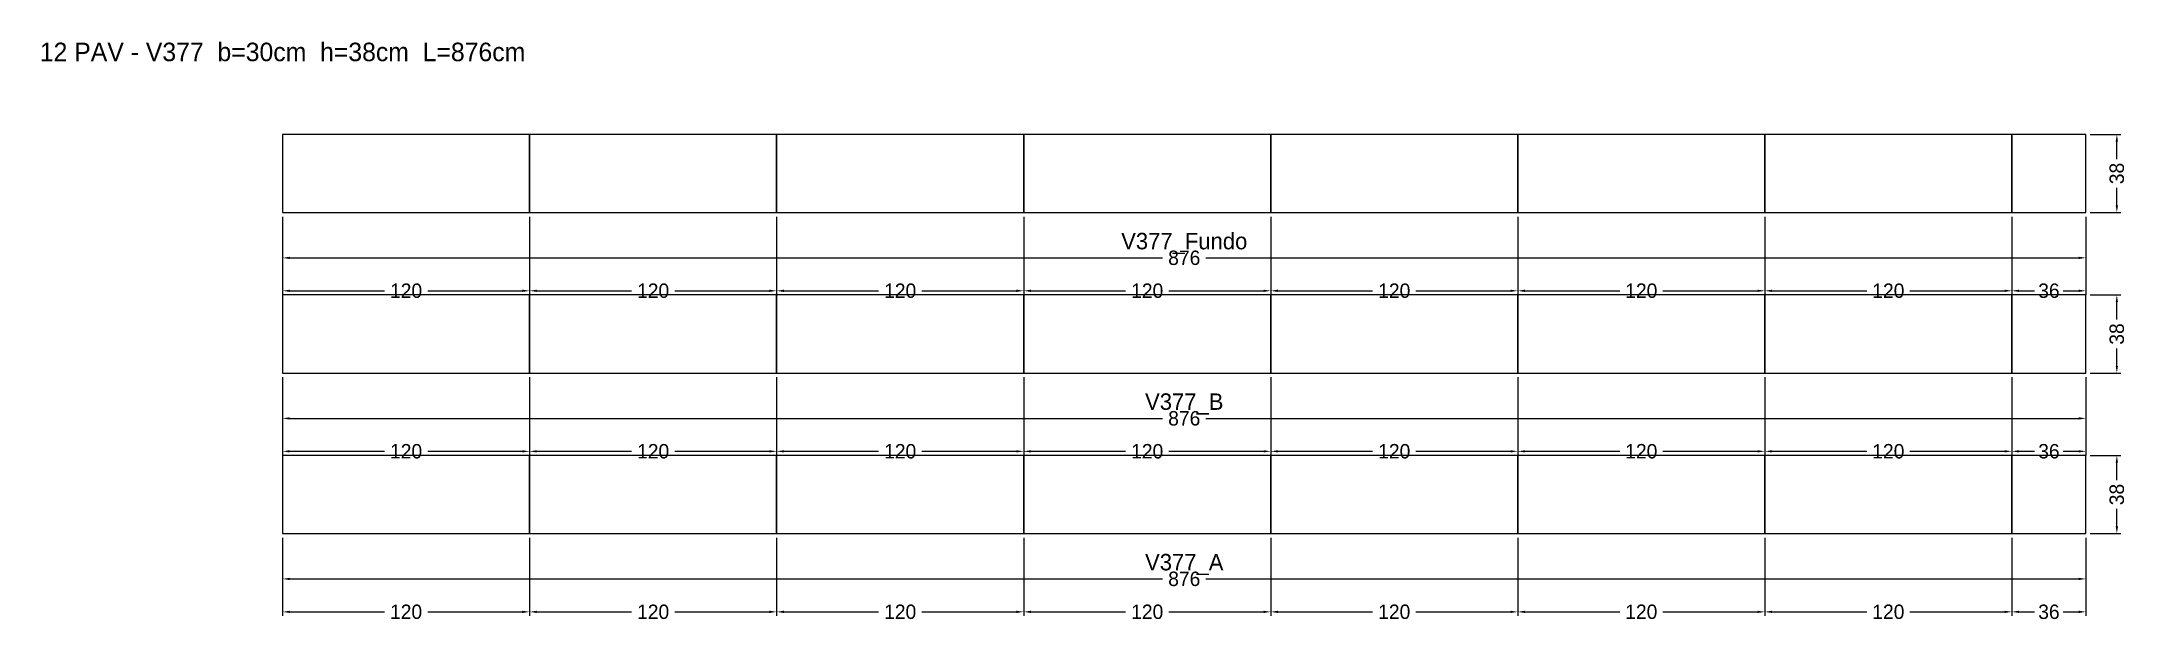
# Model space of a CAD drawing. Header units: metres. Extents: x -117 to 896, y -43 to 239.
import ezdxf

# ---------------------------------------------------------------- set-up
doc = ezdxf.new("R2010")
doc.units = ezdxf.units.M
for name, color, linetype in [('COTA', 3, 'Continuous'), ('NOMENCLATURA', 2, 'Continuous'), ('Paineis', 7, 'Continuous'), ('Texto Secao', 2, 'Continuous')]:
    doc.layers.add(name, color=color, linetype=linetype)
doc.dimstyles.new('COTA_VIG', dxfattribs={"dimtxt": 7, "dimasz": 3.5, "dimexe": 2, "dimexo": 2, "dimgap": 1.5, "dimtad": 1, "dimdec": 1, "dimcen": 2.5, "dimclrd": 3, "dimclre": 3, "dimclrt": 3, "dimazin": 3, "dimtfac": 1, "dimtmove": 0, "dimatfit": 3})

# ---------------------------------------------------------------- blocks, each defined once
blk = doc.blocks.new('_CLOSEDFILLED')
at = {"color": 0, "linetype": 'BYBLOCK'}
blk.add_solid([(-1, 0.16), (0, 0), (-1, -0.16)], dxfattribs=at)
blk = doc.blocks.new('*D1')
at = {"color": 3}
for p, q in [((0, -2), (0, -24)), ((876, -2), (876, -24)), ((3.5, -22), (427.5, -22)), ((448.5, -22), (872.5, -22))]:
    blk.add_line(p, q, dxfattribs=at)
at = {"layer": 'Defpoints'}
for p in [(0, 0), (876, 0), (0, -22)]:
    blk.add_point(p, dxfattribs=at)
at = {"layer": 'COTA', "color": 3, "xscale": 3.5, "yscale": 3.5, "rotation": 180}
blk.add_blockref('_CLOSEDFILLED', (0, -22), dxfattribs=at)
at = {"layer": 'COTA', "color": 3, "xscale": 3.5, "yscale": 3.5}
blk.add_blockref('_CLOSEDFILLED', (876, -22), dxfattribs=at)
at = {"layer": 'COTA', "color": 3, "insert": (438, -22), "char_height": 7, "attachment_point": 5}
blk.add_mtext('876', dxfattribs=at)
blk = doc.blocks.new('*D2')
at = {"color": 3}
for p, q in [((0, -2), (0, -40)), ((120, -2), (120, -40)), ((3.5, -38), (49.5, -38)), ((70.5, -38), (116.5, -38))]:
    blk.add_line(p, q, dxfattribs=at)
at = {"layer": 'Defpoints'}
for p in [(0, 0), (120, 0), (0, -38)]:
    blk.add_point(p, dxfattribs=at)
at = {"layer": 'COTA', "color": 3, "xscale": 3.5, "yscale": 3.5, "rotation": 180}
blk.add_blockref('_CLOSEDFILLED', (0, -38), dxfattribs=at)
at = {"layer": 'COTA', "color": 3, "xscale": 3.5, "yscale": 3.5}
blk.add_blockref('_CLOSEDFILLED', (120, -38), dxfattribs=at)
at = {"layer": 'COTA', "color": 3, "insert": (60, -38), "char_height": 7, "attachment_point": 5}
blk.add_mtext('120', dxfattribs=at)
blk = doc.blocks.new('*D3')
at = {"color": 3}
for p, q in [((120, -2), (120, -40)), ((240, -2), (240, -40)), ((123.5, -38), (169.5, -38)), ((190.5, -38), (236.5, -38))]:
    blk.add_line(p, q, dxfattribs=at)
at = {"layer": 'Defpoints'}
for p in [(120, 0), (240, 0), (120, -38)]:
    blk.add_point(p, dxfattribs=at)
at = {"layer": 'COTA', "color": 3, "xscale": 3.5, "yscale": 3.5, "rotation": 180}
blk.add_blockref('_CLOSEDFILLED', (120, -38), dxfattribs=at)
at = {"layer": 'COTA', "color": 3, "xscale": 3.5, "yscale": 3.5}
blk.add_blockref('_CLOSEDFILLED', (240, -38), dxfattribs=at)
at = {"layer": 'COTA', "color": 3, "insert": (180, -38), "char_height": 7, "attachment_point": 5}
blk.add_mtext('120', dxfattribs=at)
blk = doc.blocks.new('*D4')
at = {"color": 3}
for p, q in [((240, -2), (240, -40)), ((360, -2), (360, -40)), ((243.5, -38), (289.5, -38)), ((310.5, -38), (356.5, -38))]:
    blk.add_line(p, q, dxfattribs=at)
at = {"layer": 'Defpoints'}
for p in [(240, 0), (360, 0), (240, -38)]:
    blk.add_point(p, dxfattribs=at)
at = {"layer": 'COTA', "color": 3, "xscale": 3.5, "yscale": 3.5, "rotation": 180}
blk.add_blockref('_CLOSEDFILLED', (240, -38), dxfattribs=at)
at = {"layer": 'COTA', "color": 3, "xscale": 3.5, "yscale": 3.5}
blk.add_blockref('_CLOSEDFILLED', (360, -38), dxfattribs=at)
at = {"layer": 'COTA', "color": 3, "insert": (300, -38), "char_height": 7, "attachment_point": 5}
blk.add_mtext('120', dxfattribs=at)
blk = doc.blocks.new('*D5')
at = {"color": 3}
for p, q in [((360, -2), (360, -40)), ((480, -2), (480, -40)), ((363.5, -38), (409.5, -38)), ((430.5, -38), (476.5, -38))]:
    blk.add_line(p, q, dxfattribs=at)
at = {"layer": 'Defpoints'}
for p in [(360, 0), (480, 0), (360, -38)]:
    blk.add_point(p, dxfattribs=at)
at = {"layer": 'COTA', "color": 3, "xscale": 3.5, "yscale": 3.5, "rotation": 180}
blk.add_blockref('_CLOSEDFILLED', (360, -38), dxfattribs=at)
at = {"layer": 'COTA', "color": 3, "xscale": 3.5, "yscale": 3.5}
blk.add_blockref('_CLOSEDFILLED', (480, -38), dxfattribs=at)
at = {"layer": 'COTA', "color": 3, "insert": (420, -38), "char_height": 7, "attachment_point": 5}
blk.add_mtext('120', dxfattribs=at)
blk = doc.blocks.new('*D6')
at = {"color": 3}
for p, q in [((480, -2), (480, -40)), ((600, -2), (600, -40)), ((483.5, -38), (529.5, -38)), ((550.5, -38), (596.5, -38))]:
    blk.add_line(p, q, dxfattribs=at)
at = {"layer": 'Defpoints'}
for p in [(480, 0), (600, 0), (480, -38)]:
    blk.add_point(p, dxfattribs=at)
at = {"layer": 'COTA', "color": 3, "xscale": 3.5, "yscale": 3.5, "rotation": 180}
blk.add_blockref('_CLOSEDFILLED', (480, -38), dxfattribs=at)
at = {"layer": 'COTA', "color": 3, "xscale": 3.5, "yscale": 3.5}
blk.add_blockref('_CLOSEDFILLED', (600, -38), dxfattribs=at)
at = {"layer": 'COTA', "color": 3, "insert": (540, -38), "char_height": 7, "attachment_point": 5}
blk.add_mtext('120', dxfattribs=at)
blk = doc.blocks.new('*D7')
at = {"color": 3}
for p, q in [((600, -2), (600, -40)), ((720, -2), (720, -40)), ((603.5, -38), (649.5, -38)), ((670.5, -38), (716.5, -38))]:
    blk.add_line(p, q, dxfattribs=at)
at = {"layer": 'Defpoints'}
for p in [(600, 0), (720, 0), (600, -38)]:
    blk.add_point(p, dxfattribs=at)
at = {"layer": 'COTA', "color": 3, "xscale": 3.5, "yscale": 3.5, "rotation": 180}
blk.add_blockref('_CLOSEDFILLED', (600, -38), dxfattribs=at)
at = {"layer": 'COTA', "color": 3, "xscale": 3.5, "yscale": 3.5}
blk.add_blockref('_CLOSEDFILLED', (720, -38), dxfattribs=at)
at = {"layer": 'COTA', "color": 3, "insert": (660, -38), "char_height": 7, "attachment_point": 5}
blk.add_mtext('120', dxfattribs=at)
blk = doc.blocks.new('*D8')
at = {"color": 3}
for p, q in [((720, -2), (720, -40)), ((840, -2), (840, -40)), ((723.5, -38), (769.5, -38)), ((790.5, -38), (836.5, -38))]:
    blk.add_line(p, q, dxfattribs=at)
at = {"layer": 'Defpoints'}
for p in [(720, 0), (840, 0), (720, -38)]:
    blk.add_point(p, dxfattribs=at)
at = {"layer": 'COTA', "color": 3, "xscale": 3.5, "yscale": 3.5, "rotation": 180}
blk.add_blockref('_CLOSEDFILLED', (720, -38), dxfattribs=at)
at = {"layer": 'COTA', "color": 3, "xscale": 3.5, "yscale": 3.5}
blk.add_blockref('_CLOSEDFILLED', (840, -38), dxfattribs=at)
at = {"layer": 'COTA', "color": 3, "insert": (780, -38), "char_height": 7, "attachment_point": 5}
blk.add_mtext('120', dxfattribs=at)
blk = doc.blocks.new('*D9')
at = {"color": 3}
for p, q in [((840, -2), (840, -40)), ((876, -2), (876, -40)), ((843.5, -38), (851, -38)), ((865, -38), (872.5, -38))]:
    blk.add_line(p, q, dxfattribs=at)
at = {"layer": 'Defpoints'}
for p in [(840, 0), (876, 0), (840, -38)]:
    blk.add_point(p, dxfattribs=at)
at = {"layer": 'COTA', "color": 3, "xscale": 3.5, "yscale": 3.5, "rotation": 180}
blk.add_blockref('_CLOSEDFILLED', (840, -38), dxfattribs=at)
at = {"layer": 'COTA', "color": 3, "xscale": 3.5, "yscale": 3.5}
blk.add_blockref('_CLOSEDFILLED', (876, -38), dxfattribs=at)
at = {"layer": 'COTA', "color": 3, "insert": (858, -38), "char_height": 7, "attachment_point": 5}
blk.add_mtext('36', dxfattribs=at)
blk = doc.blocks.new('*D10')
at = {"color": 3}
for p, q in [((878, 38), (893, 38)), ((891, 26), (891, 34.5)), ((891, 3.5), (891, 12)), ((878, 0), (893, 0))]:
    blk.add_line(p, q, dxfattribs=at)
at = {"layer": 'Defpoints'}
for p in [(876, 38), (876, 0), (891, 0)]:
    blk.add_point(p, dxfattribs=at)
at = {"layer": 'COTA', "color": 3, "xscale": 3.5, "yscale": 3.5}
for p, rotation in [((891, 38), 90), ((891, 0), 270)]:
    blk.add_blockref('_CLOSEDFILLED', p, dxfattribs=dict(at, rotation=rotation))
at = {"layer": 'COTA', "color": 3, "insert": (891, 19), "char_height": 7, "attachment_point": 5, "rotation": 90}
blk.add_mtext('38', dxfattribs=at)
blk = doc.blocks.new('*D11')
at = {"color": 3}
for p, q in [((0, 76), (0, 54)), ((876, 76), (876, 54)), ((3.5, 56), (427.5, 56)), ((448.5, 56), (872.5, 56))]:
    blk.add_line(p, q, dxfattribs=at)
at = {"layer": 'Defpoints'}
for p in [(0, 78), (876, 78), (0, 56)]:
    blk.add_point(p, dxfattribs=at)
at = {"layer": 'COTA', "color": 3, "xscale": 3.5, "yscale": 3.5, "rotation": 180}
blk.add_blockref('_CLOSEDFILLED', (0, 56), dxfattribs=at)
at = {"layer": 'COTA', "color": 3, "xscale": 3.5, "yscale": 3.5}
blk.add_blockref('_CLOSEDFILLED', (876, 56), dxfattribs=at)
at = {"layer": 'COTA', "color": 3, "insert": (438, 56), "char_height": 7, "attachment_point": 5}
blk.add_mtext('876', dxfattribs=at)
blk = doc.blocks.new('*D12')
at = {"color": 3}
for p, q in [((0, 76), (0, 38)), ((120, 76), (120, 38)), ((3.5, 40), (49.5, 40)), ((70.5, 40), (116.5, 40))]:
    blk.add_line(p, q, dxfattribs=at)
at = {"layer": 'Defpoints'}
for p in [(0, 78), (120, 78), (0, 40)]:
    blk.add_point(p, dxfattribs=at)
at = {"layer": 'COTA', "color": 3, "xscale": 3.5, "yscale": 3.5, "rotation": 180}
blk.add_blockref('_CLOSEDFILLED', (0, 40), dxfattribs=at)
at = {"layer": 'COTA', "color": 3, "xscale": 3.5, "yscale": 3.5}
blk.add_blockref('_CLOSEDFILLED', (120, 40), dxfattribs=at)
at = {"layer": 'COTA', "color": 3, "insert": (60, 40), "char_height": 7, "attachment_point": 5}
blk.add_mtext('120', dxfattribs=at)
blk = doc.blocks.new('*D13')
at = {"color": 3}
for p, q in [((120, 76), (120, 38)), ((240, 76), (240, 38)), ((123.5, 40), (169.5, 40)), ((190.5, 40), (236.5, 40))]:
    blk.add_line(p, q, dxfattribs=at)
at = {"layer": 'Defpoints'}
for p in [(120, 78), (240, 78), (120, 40)]:
    blk.add_point(p, dxfattribs=at)
at = {"layer": 'COTA', "color": 3, "xscale": 3.5, "yscale": 3.5, "rotation": 180}
blk.add_blockref('_CLOSEDFILLED', (120, 40), dxfattribs=at)
at = {"layer": 'COTA', "color": 3, "xscale": 3.5, "yscale": 3.5}
blk.add_blockref('_CLOSEDFILLED', (240, 40), dxfattribs=at)
at = {"layer": 'COTA', "color": 3, "insert": (180, 40), "char_height": 7, "attachment_point": 5}
blk.add_mtext('120', dxfattribs=at)
blk = doc.blocks.new('*D14')
at = {"color": 3}
for p, q in [((240, 76), (240, 38)), ((360, 76), (360, 38)), ((243.5, 40), (289.5, 40)), ((310.5, 40), (356.5, 40))]:
    blk.add_line(p, q, dxfattribs=at)
at = {"layer": 'Defpoints'}
for p in [(240, 78), (360, 78), (240, 40)]:
    blk.add_point(p, dxfattribs=at)
at = {"layer": 'COTA', "color": 3, "xscale": 3.5, "yscale": 3.5, "rotation": 180}
blk.add_blockref('_CLOSEDFILLED', (240, 40), dxfattribs=at)
at = {"layer": 'COTA', "color": 3, "xscale": 3.5, "yscale": 3.5}
blk.add_blockref('_CLOSEDFILLED', (360, 40), dxfattribs=at)
at = {"layer": 'COTA', "color": 3, "insert": (300, 40), "char_height": 7, "attachment_point": 5}
blk.add_mtext('120', dxfattribs=at)
blk = doc.blocks.new('*D15')
at = {"color": 3}
for p, q in [((360, 76), (360, 38)), ((480, 76), (480, 38)), ((363.5, 40), (409.5, 40)), ((430.5, 40), (476.5, 40))]:
    blk.add_line(p, q, dxfattribs=at)
at = {"layer": 'Defpoints'}
for p in [(360, 78), (480, 78), (360, 40)]:
    blk.add_point(p, dxfattribs=at)
at = {"layer": 'COTA', "color": 3, "xscale": 3.5, "yscale": 3.5, "rotation": 180}
blk.add_blockref('_CLOSEDFILLED', (360, 40), dxfattribs=at)
at = {"layer": 'COTA', "color": 3, "xscale": 3.5, "yscale": 3.5}
blk.add_blockref('_CLOSEDFILLED', (480, 40), dxfattribs=at)
at = {"layer": 'COTA', "color": 3, "insert": (420, 40), "char_height": 7, "attachment_point": 5}
blk.add_mtext('120', dxfattribs=at)
blk = doc.blocks.new('*D16')
at = {"color": 3}
for p, q in [((480, 76), (480, 38)), ((600, 76), (600, 38)), ((483.5, 40), (529.5, 40)), ((550.5, 40), (596.5, 40))]:
    blk.add_line(p, q, dxfattribs=at)
at = {"layer": 'Defpoints'}
for p in [(480, 78), (600, 78), (480, 40)]:
    blk.add_point(p, dxfattribs=at)
at = {"layer": 'COTA', "color": 3, "xscale": 3.5, "yscale": 3.5, "rotation": 180}
blk.add_blockref('_CLOSEDFILLED', (480, 40), dxfattribs=at)
at = {"layer": 'COTA', "color": 3, "xscale": 3.5, "yscale": 3.5}
blk.add_blockref('_CLOSEDFILLED', (600, 40), dxfattribs=at)
at = {"layer": 'COTA', "color": 3, "insert": (540, 40), "char_height": 7, "attachment_point": 5}
blk.add_mtext('120', dxfattribs=at)
blk = doc.blocks.new('*D17')
at = {"color": 3}
for p, q in [((600, 76), (600, 38)), ((720, 76), (720, 38)), ((603.5, 40), (649.5, 40)), ((670.5, 40), (716.5, 40))]:
    blk.add_line(p, q, dxfattribs=at)
at = {"layer": 'Defpoints'}
for p in [(600, 78), (720, 78), (600, 40)]:
    blk.add_point(p, dxfattribs=at)
at = {"layer": 'COTA', "color": 3, "xscale": 3.5, "yscale": 3.5, "rotation": 180}
blk.add_blockref('_CLOSEDFILLED', (600, 40), dxfattribs=at)
at = {"layer": 'COTA', "color": 3, "xscale": 3.5, "yscale": 3.5}
blk.add_blockref('_CLOSEDFILLED', (720, 40), dxfattribs=at)
at = {"layer": 'COTA', "color": 3, "insert": (660, 40), "char_height": 7, "attachment_point": 5}
blk.add_mtext('120', dxfattribs=at)
blk = doc.blocks.new('*D18')
at = {"color": 3}
for p, q in [((720, 76), (720, 38)), ((840, 76), (840, 38)), ((723.5, 40), (769.5, 40)), ((790.5, 40), (836.5, 40))]:
    blk.add_line(p, q, dxfattribs=at)
at = {"layer": 'Defpoints'}
for p in [(720, 78), (840, 78), (720, 40)]:
    blk.add_point(p, dxfattribs=at)
at = {"layer": 'COTA', "color": 3, "xscale": 3.5, "yscale": 3.5, "rotation": 180}
blk.add_blockref('_CLOSEDFILLED', (720, 40), dxfattribs=at)
at = {"layer": 'COTA', "color": 3, "xscale": 3.5, "yscale": 3.5}
blk.add_blockref('_CLOSEDFILLED', (840, 40), dxfattribs=at)
at = {"layer": 'COTA', "color": 3, "insert": (780, 40), "char_height": 7, "attachment_point": 5}
blk.add_mtext('120', dxfattribs=at)
blk = doc.blocks.new('*D19')
at = {"color": 3}
for p, q in [((840, 76), (840, 38)), ((876, 76), (876, 38)), ((843.5, 40), (851, 40)), ((865, 40), (872.5, 40))]:
    blk.add_line(p, q, dxfattribs=at)
at = {"layer": 'Defpoints'}
for p in [(840, 78), (876, 78), (840, 40)]:
    blk.add_point(p, dxfattribs=at)
at = {"layer": 'COTA', "color": 3, "xscale": 3.5, "yscale": 3.5, "rotation": 180}
blk.add_blockref('_CLOSEDFILLED', (840, 40), dxfattribs=at)
at = {"layer": 'COTA', "color": 3, "xscale": 3.5, "yscale": 3.5}
blk.add_blockref('_CLOSEDFILLED', (876, 40), dxfattribs=at)
at = {"layer": 'COTA', "color": 3, "insert": (858, 40), "char_height": 7, "attachment_point": 5}
blk.add_mtext('36', dxfattribs=at)
blk = doc.blocks.new('*D20')
at = {"color": 3}
for p, q in [((878, 116), (893, 116)), ((891, 104), (891, 112.5)), ((891, 81.5), (891, 90)), ((878, 78), (893, 78))]:
    blk.add_line(p, q, dxfattribs=at)
at = {"layer": 'Defpoints'}
for p in [(876, 116), (876, 78), (891, 78)]:
    blk.add_point(p, dxfattribs=at)
at = {"layer": 'COTA', "color": 3, "xscale": 3.5, "yscale": 3.5}
for p, rotation in [((891, 116), 90), ((891, 78), 270)]:
    blk.add_blockref('_CLOSEDFILLED', p, dxfattribs=dict(at, rotation=rotation))
at = {"layer": 'COTA', "color": 3, "insert": (891, 97), "char_height": 7, "attachment_point": 5, "rotation": 90}
blk.add_mtext('38', dxfattribs=at)
blk = doc.blocks.new('*D21')
at = {"color": 3}
for p, q in [((0, 154), (0, 132)), ((876, 154), (876, 132)), ((3.5, 134), (427.5, 134)), ((448.5, 134), (872.5, 134))]:
    blk.add_line(p, q, dxfattribs=at)
at = {"layer": 'Defpoints'}
for p in [(0, 156), (876, 156), (0, 134)]:
    blk.add_point(p, dxfattribs=at)
at = {"layer": 'COTA', "color": 3, "xscale": 3.5, "yscale": 3.5, "rotation": 180}
blk.add_blockref('_CLOSEDFILLED', (0, 134), dxfattribs=at)
at = {"layer": 'COTA', "color": 3, "xscale": 3.5, "yscale": 3.5}
blk.add_blockref('_CLOSEDFILLED', (876, 134), dxfattribs=at)
at = {"layer": 'COTA', "color": 3, "insert": (438, 134), "char_height": 7, "attachment_point": 5}
blk.add_mtext('876', dxfattribs=at)
blk = doc.blocks.new('*D22')
at = {"color": 3}
for p, q in [((0, 154), (0, 116)), ((120, 154), (120, 116)), ((3.5, 118), (49.5, 118)), ((70.5, 118), (116.5, 118))]:
    blk.add_line(p, q, dxfattribs=at)
at = {"layer": 'Defpoints'}
for p in [(0, 156), (120, 156), (0, 118)]:
    blk.add_point(p, dxfattribs=at)
at = {"layer": 'COTA', "color": 3, "xscale": 3.5, "yscale": 3.5, "rotation": 180}
blk.add_blockref('_CLOSEDFILLED', (0, 118), dxfattribs=at)
at = {"layer": 'COTA', "color": 3, "xscale": 3.5, "yscale": 3.5}
blk.add_blockref('_CLOSEDFILLED', (120, 118), dxfattribs=at)
at = {"layer": 'COTA', "color": 3, "insert": (60, 118), "char_height": 7, "attachment_point": 5}
blk.add_mtext('120', dxfattribs=at)
blk = doc.blocks.new('*D23')
at = {"color": 3}
for p, q in [((120, 154), (120, 116)), ((240, 154), (240, 116)), ((123.5, 118), (169.5, 118)), ((190.5, 118), (236.5, 118))]:
    blk.add_line(p, q, dxfattribs=at)
at = {"layer": 'Defpoints'}
for p in [(120, 156), (240, 156), (120, 118)]:
    blk.add_point(p, dxfattribs=at)
at = {"layer": 'COTA', "color": 3, "xscale": 3.5, "yscale": 3.5, "rotation": 180}
blk.add_blockref('_CLOSEDFILLED', (120, 118), dxfattribs=at)
at = {"layer": 'COTA', "color": 3, "xscale": 3.5, "yscale": 3.5}
blk.add_blockref('_CLOSEDFILLED', (240, 118), dxfattribs=at)
at = {"layer": 'COTA', "color": 3, "insert": (180, 118), "char_height": 7, "attachment_point": 5}
blk.add_mtext('120', dxfattribs=at)
blk = doc.blocks.new('*D24')
at = {"color": 3}
for p, q in [((240, 154), (240, 116)), ((360, 154), (360, 116)), ((243.5, 118), (289.5, 118)), ((310.5, 118), (356.5, 118))]:
    blk.add_line(p, q, dxfattribs=at)
at = {"layer": 'Defpoints'}
for p in [(240, 156), (360, 156), (240, 118)]:
    blk.add_point(p, dxfattribs=at)
at = {"layer": 'COTA', "color": 3, "xscale": 3.5, "yscale": 3.5, "rotation": 180}
blk.add_blockref('_CLOSEDFILLED', (240, 118), dxfattribs=at)
at = {"layer": 'COTA', "color": 3, "xscale": 3.5, "yscale": 3.5}
blk.add_blockref('_CLOSEDFILLED', (360, 118), dxfattribs=at)
at = {"layer": 'COTA', "color": 3, "insert": (300, 118), "char_height": 7, "attachment_point": 5}
blk.add_mtext('120', dxfattribs=at)
blk = doc.blocks.new('*D25')
at = {"color": 3}
for p, q in [((360, 154), (360, 116)), ((480, 154), (480, 116)), ((363.5, 118), (409.5, 118)), ((430.5, 118), (476.5, 118))]:
    blk.add_line(p, q, dxfattribs=at)
at = {"layer": 'Defpoints'}
for p in [(360, 156), (480, 156), (360, 118)]:
    blk.add_point(p, dxfattribs=at)
at = {"layer": 'COTA', "color": 3, "xscale": 3.5, "yscale": 3.5, "rotation": 180}
blk.add_blockref('_CLOSEDFILLED', (360, 118), dxfattribs=at)
at = {"layer": 'COTA', "color": 3, "xscale": 3.5, "yscale": 3.5}
blk.add_blockref('_CLOSEDFILLED', (480, 118), dxfattribs=at)
at = {"layer": 'COTA', "color": 3, "insert": (420, 118), "char_height": 7, "attachment_point": 5}
blk.add_mtext('120', dxfattribs=at)
blk = doc.blocks.new('*D26')
at = {"color": 3}
for p, q in [((480, 154), (480, 116)), ((600, 154), (600, 116)), ((483.5, 118), (529.5, 118)), ((550.5, 118), (596.5, 118))]:
    blk.add_line(p, q, dxfattribs=at)
at = {"layer": 'Defpoints'}
for p in [(480, 156), (600, 156), (480, 118)]:
    blk.add_point(p, dxfattribs=at)
at = {"layer": 'COTA', "color": 3, "xscale": 3.5, "yscale": 3.5, "rotation": 180}
blk.add_blockref('_CLOSEDFILLED', (480, 118), dxfattribs=at)
at = {"layer": 'COTA', "color": 3, "xscale": 3.5, "yscale": 3.5}
blk.add_blockref('_CLOSEDFILLED', (600, 118), dxfattribs=at)
at = {"layer": 'COTA', "color": 3, "insert": (540, 118), "char_height": 7, "attachment_point": 5}
blk.add_mtext('120', dxfattribs=at)
blk = doc.blocks.new('*D27')
at = {"color": 3}
for p, q in [((600, 154), (600, 116)), ((720, 154), (720, 116)), ((603.5, 118), (649.5, 118)), ((670.5, 118), (716.5, 118))]:
    blk.add_line(p, q, dxfattribs=at)
at = {"layer": 'Defpoints'}
for p in [(600, 156), (720, 156), (600, 118)]:
    blk.add_point(p, dxfattribs=at)
at = {"layer": 'COTA', "color": 3, "xscale": 3.5, "yscale": 3.5, "rotation": 180}
blk.add_blockref('_CLOSEDFILLED', (600, 118), dxfattribs=at)
at = {"layer": 'COTA', "color": 3, "xscale": 3.5, "yscale": 3.5}
blk.add_blockref('_CLOSEDFILLED', (720, 118), dxfattribs=at)
at = {"layer": 'COTA', "color": 3, "insert": (660, 118), "char_height": 7, "attachment_point": 5}
blk.add_mtext('120', dxfattribs=at)
blk = doc.blocks.new('*D28')
at = {"color": 3}
for p, q in [((720, 154), (720, 116)), ((840, 154), (840, 116)), ((723.5, 118), (769.5, 118)), ((790.5, 118), (836.5, 118))]:
    blk.add_line(p, q, dxfattribs=at)
at = {"layer": 'Defpoints'}
for p in [(720, 156), (840, 156), (720, 118)]:
    blk.add_point(p, dxfattribs=at)
at = {"layer": 'COTA', "color": 3, "xscale": 3.5, "yscale": 3.5, "rotation": 180}
blk.add_blockref('_CLOSEDFILLED', (720, 118), dxfattribs=at)
at = {"layer": 'COTA', "color": 3, "xscale": 3.5, "yscale": 3.5}
blk.add_blockref('_CLOSEDFILLED', (840, 118), dxfattribs=at)
at = {"layer": 'COTA', "color": 3, "insert": (780, 118), "char_height": 7, "attachment_point": 5}
blk.add_mtext('120', dxfattribs=at)
blk = doc.blocks.new('*D29')
at = {"color": 3}
for p, q in [((840, 154), (840, 116)), ((876, 154), (876, 116)), ((843.5, 118), (851, 118)), ((865, 118), (872.5, 118))]:
    blk.add_line(p, q, dxfattribs=at)
at = {"layer": 'Defpoints'}
for p in [(840, 156), (876, 156), (840, 118)]:
    blk.add_point(p, dxfattribs=at)
at = {"layer": 'COTA', "color": 3, "xscale": 3.5, "yscale": 3.5, "rotation": 180}
blk.add_blockref('_CLOSEDFILLED', (840, 118), dxfattribs=at)
at = {"layer": 'COTA', "color": 3, "xscale": 3.5, "yscale": 3.5}
blk.add_blockref('_CLOSEDFILLED', (876, 118), dxfattribs=at)
at = {"layer": 'COTA', "color": 3, "insert": (858, 118), "char_height": 7, "attachment_point": 5}
blk.add_mtext('36', dxfattribs=at)
blk = doc.blocks.new('*D30')
at = {"color": 3}
for p, q in [((878, 194), (893, 194)), ((891, 182), (891, 190.5)), ((891, 159.5), (891, 168)), ((878, 156), (893, 156))]:
    blk.add_line(p, q, dxfattribs=at)
at = {"layer": 'Defpoints'}
for p in [(876, 194), (876, 156), (891, 156)]:
    blk.add_point(p, dxfattribs=at)
at = {"layer": 'COTA', "color": 3, "xscale": 3.5, "yscale": 3.5}
for p, rotation in [((891, 194), 90), ((891, 156), 270)]:
    blk.add_blockref('_CLOSEDFILLED', p, dxfattribs=dict(at, rotation=rotation))
at = {"layer": 'COTA', "color": 3, "insert": (891, 175), "char_height": 7, "attachment_point": 5, "rotation": 90}
blk.add_mtext('38', dxfattribs=at)

msp = doc.modelspace()

# ---------------------------------------------------------------- linework, layer by layer
at = {"layer": 'Paineis'}
for points in [[(0, 156), (120, 156), (120, 194), (0, 194)], [(120, 156), (240, 156), (240, 194), (120, 194)], [(240, 156), (360, 156), (360, 194), (240, 194)], [(360, 156), (480, 156), (480, 194), (360, 194)], [(480, 156), (600, 156), (600, 194), (480, 194)], [(600, 156), (720, 156), (720, 194), (600, 194)], [(720, 156), (840, 156), (840, 194), (720, 194)], [(840, 156), (876, 156), (876, 194), (840, 194)], [(0, 78), (120, 78), (120, 116), (0, 116)], [(120, 78), (240, 78), (240, 116), (120, 116)], [(240, 78), (360, 78), (360, 116), (240, 116)], [(360, 78), (480, 78), (480, 116), (360, 116)], [(480, 78), (600, 78), (600, 116), (480, 116)], [(600, 78), (720, 78), (720, 116), (600, 116)], [(720, 78), (840, 78), (840, 116), (720, 116)], [(840, 78), (876, 78), (876, 116), (840, 116)], [(0, 0), (120, 0), (120, 38), (0, 38)], [(120, 0), (240, 0), (240, 38), (120, 38)], [(240, 0), (360, 0), (360, 38), (240, 38)], [(360, 0), (480, 0), (480, 38), (360, 38)], [(480, 0), (600, 0), (600, 38), (480, 38)], [(600, 0), (720, 0), (720, 38), (600, 38)], [(720, 0), (840, 0), (840, 38), (720, 38)], [(840, 0), (876, 0), (876, 38), (840, 38)]]:
    msp.add_lwpolyline(points, close=True, dxfattribs=at)

# ---------------------------------------------------------------- texts
at = {"layer": 'NOMENCLATURA', "insert": (0, 234), "char_height": 9, "width": 896, "attachment_point": 5}
msp.add_mtext('12 PAV - V377  b=30cm  h=38cm  L=876cm', dxfattribs=at)
at = {"layer": 'Texto Secao', "char_height": 8, "width": 896, "attachment_point": 5}
for s, insert in [('V377_Fundo', (438, 141)), ('V377_B', (438, 63)), ('V377_A', (438, -15))]:
    msp.add_mtext(s, dxfattribs=dict(at, insert=insert))

# ---------------------------------------------------------------- dimensions: what is measured, and where the dimension line sits
at = {"layer": 'COTA'}
for base, p1, p2, picture, middle in [((891, 156), (876, 156), (876, 194), '*D30', (891, 175)), ((891, 78), (876, 78), (876, 116), '*D20', (891, 97)), ((891, 0), (876, 0), (876, 38), '*D10', (891, 19))]:
    dim = msp.add_linear_dim(base=base, p1=p1, p2=p2, angle=90, dimstyle='COTA_VIG', dxfattribs=at)
    dim.commit()
    dim.dimension.update_dxf_attribs({"geometry": picture, "text_midpoint": middle})
for base, p1, p2, picture, middle in [((0, 134), (0, 156), (876, 156), '*D21', (438, 134)), ((0, 118), (0, 156), (120, 156), '*D22', (60, 118)), ((120, 118), (120, 156), (240, 156), '*D23', (180, 118)), ((240, 118), (240, 156), (360, 156), '*D24', (300, 118)), ((360, 118), (360, 156), (480, 156), '*D25', (420, 118)), ((480, 118), (480, 156), (600, 156), '*D26', (540, 118)), ((600, 118), (600, 156), (720, 156), '*D27', (660, 118)), ((720, 118), (720, 156), (840, 156), '*D28', (780, 118)), ((840, 118), (840, 156), (876, 156), '*D29', (858, 118)), ((0, 56), (0, 78), (876, 78), '*D11', (438, 56)), ((0, 40), (0, 78), (120, 78), '*D12', (60, 40)), ((120, 40), (120, 78), (240, 78), '*D13', (180, 40)), ((240, 40), (240, 78), (360, 78), '*D14', (300, 40)), ((360, 40), (360, 78), (480, 78), '*D15', (420, 40)), ((480, 40), (480, 78), (600, 78), '*D16', (540, 40)), ((600, 40), (600, 78), (720, 78), '*D17', (660, 40)), ((720, 40), (720, 78), (840, 78), '*D18', (780, 40)), ((840, 40), (840, 78), (876, 78), '*D19', (858, 40)), ((0, -22), (0, 0), (876, 0), '*D1', (438, -22)), ((0, -38), (0, 0), (120, 0), '*D2', (60, -38)), ((120, -38), (120, 0), (240, 0), '*D3', (180, -38)), ((240, -38), (240, 0), (360, 0), '*D4', (300, -38)), ((360, -38), (360, 0), (480, 0), '*D5', (420, -38)), ((480, -38), (480, 0), (600, 0), '*D6', (540, -38)), ((600, -38), (600, 0), (720, 0), '*D7', (660, -38)), ((720, -38), (720, 0), (840, 0), '*D8', (780, -38)), ((840, -38), (840, 0), (876, 0), '*D9', (858, -38))]:
    dim = msp.add_linear_dim(base=base, p1=p1, p2=p2, dimstyle='COTA_VIG', dxfattribs=at)
    dim.commit()
    dim.dimension.update_dxf_attribs({"geometry": picture, "text_midpoint": middle})

doc.saveas('drawing.dxf')
